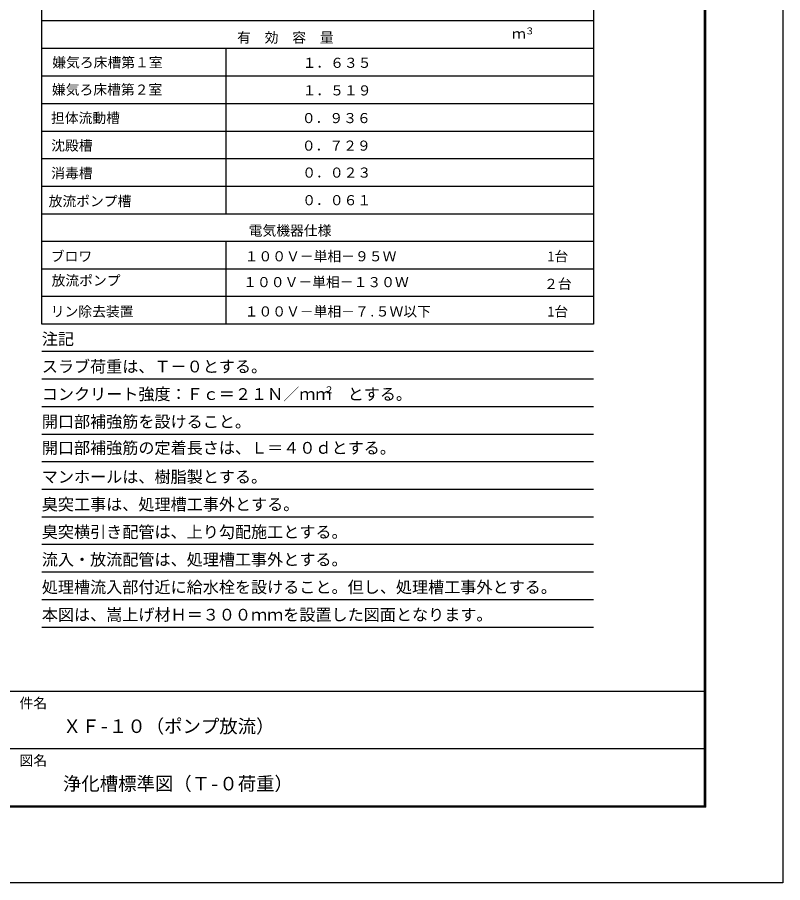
# Model space of a CAD drawing. Units: millimetres, scale not verified. Extents: x -22013 to 8910, y -6308 to 6308.
# Drawn here: x 3917 to 8910, y -6308 to -659 of the extents above; entities that cross this region are included whole.
import ezdxf
from ezdxf.enums import TextEntityAlignment as Align

# ---------------------------------------------------------------- set-up
doc = ezdxf.new("R2010")
doc.units = ezdxf.units.MM
doc.header["$LTSCALE"] = 30
for name, color, linetype, lineweight in [('0-9_水管', 3, 'Continuous', 25), ('1-3_2-0_KUTAI', 4, 'Continuous', 25), ('1-4_2-5_MOJI', 4, 'Continuous', 25), ('1-9_図面枠', 7, 'Continuous', 25), ('1-A_Axis_waku', 7, 'Continuous', 25)]:
    doc.layers.add(name, color=color, linetype=linetype, lineweight=lineweight)
doc.styles.add('ＭＳ ゴシック', font='')
doc.styles.get('ＭＳ ゴシック').set_extended_font_data('MS Gothic')

msp = doc.modelspace()

# ---------------------------------------------------------------- linework, layer by layer
at = {"layer": '0-9_水管'}
for p, q in [((7676.95, -2841.01), (4076.95, -2841.01)), ((7676.95, -3021.01), (4076.95, -3021.01)), ((7676.95, -3201.01), (4076.95, -3201.01)), ((7676.95, -3381.01), (4076.95, -3381.01)), ((7676.95, -3561.01), (4076.95, -3561.01)), ((7676.95, -3561.01), (4076.95, -3561.01)), ((7676.95, -3741.02), (4076.95, -3741.02)), ((7676.95, -3921.02), (4076.95, -3921.02)), ((7676.95, -4101.02), (4076.95, -4101.02)), ((7676.95, -4281.02), (4076.95, -4281.02)), ((7676.95, -4461.02), (4076.95, -4461.02)), ((7676.95, -4641.02), (4076.95, -4641.02))]:
    msp.add_line(p, q, dxfattribs=at)
at = {"layer": '1-3_2-0_KUTAI', "color": 3}
for p, q in [((4076.96, -2661.01), (4076.96, 1479)), ((7676.96, 1479), (7676.96, -2661.01)), ((7676.95, -681.01), (4076.95, -681.01)), ((4076.95, -861.01), (7676.95, -861.01)), ((5276.95, -861.01), (5276.95, -1941)), ((4076.95, -1041.01), (7676.95, -1041.01)), ((4076.95, -1221.01), (7676.95, -1221.01)), ((4076.95, -1401.01), (7676.95, -1401.01)), ((4076.95, -1581), (7676.95, -1581)), ((4076.95, -1761), (7676.95, -1761)), ((4076.95, -1941), (7676.95, -1941)), ((4076.95, -1941), (7676.95, -1941)), ((4076.95, -2121), (7676.95, -2121)), ((5276.95, -2121), (5276.95, -2661.01)), ((7676.95, -2481.01), (4076.95, -2481.01)), ((7676.95, -2661.01), (4076.95, -2661.01))]:
    msp.add_line(p, q, dxfattribs=at)
at = {"layer": '1-4_2-5_MOJI', "color": 3}
msp.add_line((4076.95, -2301), (7676.95, -2301), dxfattribs=at)
at = {"layer": '1-9_図面枠'}
msp.add_lwpolyline([(-8910, -6307.5), (-8910, 6307.5), (8910, 6307.5), (8910, -6307.5)], close=True, dxfattribs=at)
at = {"layer": '1-A_Axis_waku'}
for p, q in [((8400.6, -5807.1), (8400.6, 5762.1)), ((8401.2, -5807.7), (8401.2, 5762.7)), ((8401.8, -5808.3), (8401.8, 5763.3)), ((8402.4, -5808.9), (8402.4, 5763.9)), ((8403, -5809.5), (8403, 5764.5)), ((8403.6, -5810.1), (8403.6, 5765.1)), ((8404.2, -5810.7), (8404.2, 5765.7)), ((8404.8, -5811.3), (8404.8, 5766.3)), ((8405.4, -5811.9), (8405.4, 5766.9)), ((8406, -5812.5), (8406, 5767.5)), ((8406.6, -5813.1), (8406.6, 5768.1)), ((8407.2, -5813.7), (8407.2, 5768.7)), ((8407.8, -5814.3), (8407.8, 5769.3)), ((8408.4, -5814.9), (8408.4, 5769.9)), ((8400, -5806.5), (8400, 5761.5)), ((-7770, -5056.5), (8400, -5056.5)), ((239.99, -5431.5), (8399.99, -5431.5)), ((8408.4, -5814.9), (-7778.4, -5814.9)), ((8407.8, -5814.3), (-7777.8, -5814.3)), ((8407.2, -5813.7), (-7777.2, -5813.7)), ((8406.6, -5813.1), (-7776.6, -5813.1)), ((8406, -5812.5), (-7776, -5812.5)), ((8405.4, -5811.9), (-7775.4, -5811.9)), ((8404.8, -5811.3), (-7774.8, -5811.3)), ((8404.2, -5810.7), (-7774.2, -5810.7)), ((8403.6, -5810.1), (-7773.6, -5810.1)), ((8403, -5809.5), (-7773, -5809.5)), ((8402.4, -5808.9), (-7772.4, -5808.9)), ((8401.8, -5808.3), (-7771.8, -5808.3)), ((8401.2, -5807.7), (-7771.2, -5807.7)), ((8400.6, -5807.1), (-7770.6, -5807.1)), ((-7770, -5806.5), (8400, -5806.5))]:
    msp.add_line(p, q, dxfattribs=at)

# ---------------------------------------------------------------- texts
at = {"layer": '0-9_水管', "color": 4, "style": 'ＭＳ ゴシック'}
for s, height, p in [('注記', 76.98, (4076.95, -2819.81)), ('スラブ荷重は、Ｔ－０とする。', 76.98, (4076.95, -2999.82)), ('コンクリート強度：Ｆｃ＝２１Ｎ／ｍｍ\u3000とする。', 76.98, (4076.95, -3179.82)), ('２', 43.99, (5920.17, -3125.69)), ('開口部補強筋を設けること。', 76.98, (4076.95, -3359.82)), ('開口部補強筋の定着長さは、Ｌ＝４０ｄとする。', 76.98, (4076.95, -3530.61)), ('マンホールは、樹脂製とする。', 76.98, (4076.95, -3719.82)), ('臭突工事は、処理槽工事外とする。', 76.98, (4076.95, -3899.82)), ('臭突横引き配管は、上り勾配施工とする。', 76.98, (4076.95, -4079.82)), ('流入・放流配管は、処理槽工事外とする。', 76.98, (4076.95, -4259.82)), ('処理槽流入部付近に給水栓を設けること。但し、処理槽工事外とする。', 76.98, (4076.95, -4439.83)), ('本図は、嵩上げ材Ｈ＝３００ｍｍを設置した図面となります。', 76.98, (4076.95, -4619.83))]:
    msp.add_text(s, height=height, dxfattribs=at).set_placement(p, align=Align.BOTTOM_LEFT)
at = {"layer": '1-3_2-0_KUTAI', "style": 'ＭＳ ゴシック'}
for s, height, p in [('３', 43.99, (7229.55, -783.41)), ('有\u3000効\u3000容\u3000量', 65.98, (5350.75, -843.61)), ('ｍ', 65.98, (7144.39, -818.83)), ('嫌気ろ床槽第１室', 65.98, (4145.34, -1005.87)), ('１．６３５', 65.98, (5777.89, -1008.61)), ('嫌気ろ床槽第２室', 65.98, (4143.09, -1183.69)), ('１．５１９', 65.98, (5777.89, -1188.61)), ('担体流動槽', 65.98, (4136.95, -1368.61)), ('０．９３６', 65.98, (5773.03, -1369.33)), ('沈殿槽', 65.98, (4138.15, -1548.61)), ('０．７２９', 65.98, (5773.03, -1549.33)), ('消毒槽', 65.98, (4138.15, -1728.61)), ('０．０２３', 65.98, (5775.79, -1725.27)), ('放流ポンプ槽', 65.98, (4121.25, -1911.98)), ('０．０６１', 65.98, (5775.79, -1905.27)), ('電気機器仕様', 65.98, (5426.35, -2103.61)), ('ブロワ', 65.98, (4135.15, -2271.6)), ('１００Ｖ－単相－９５Ｗ', 65.98, (5400.25, -2271.6)), ('1台', 65.98, (7376.05, -2271.6)), ('リン除去装置', 65.98, (4135.15, -2631.61)), ('１００Ｖ－単相－７.５Ｗ以下', 65.98, (5400.25, -2631.61)), ('1台', 65.98, (7376.05, -2631.61))]:
    msp.add_text(s, height=height, dxfattribs=at).set_placement(p, align=Align.BOTTOM_LEFT)
at = {"layer": '1-4_2-5_MOJI', "style": 'ＭＳ ゴシック'}
for s, p in [('1台', (7376.05, -2271.6)), ('放流ポンプ', (4140.57, -2429.82)), ('１００Ｖ－単相－１３０Ｗ', (5390.64, -2440)), ('２台', (7353.55, -2451.6))]:
    msp.add_text(s, height=65.98, dxfattribs=at).set_placement(p, align=Align.BOTTOM_LEFT)
at = {"layer": '1-A_Axis_waku', "style": 'ＭＳ ゴシック'}
for s, height, p in [('件名', 65.98, (3931.47, -5187.88)), ('ＸＦ-１０（ポンプ放流）', 87.98, (4214.99, -5356.5)), ('図名', 65.98, (3931.47, -5562.88)), ('浄化槽標準図（Ｔ-０荷重）', 87.98, (4214.99, -5731.5))]:
    msp.add_text(s, height=height, dxfattribs=at).set_placement(p, align=Align.BOTTOM_LEFT)

doc.saveas('drawing.dxf')
